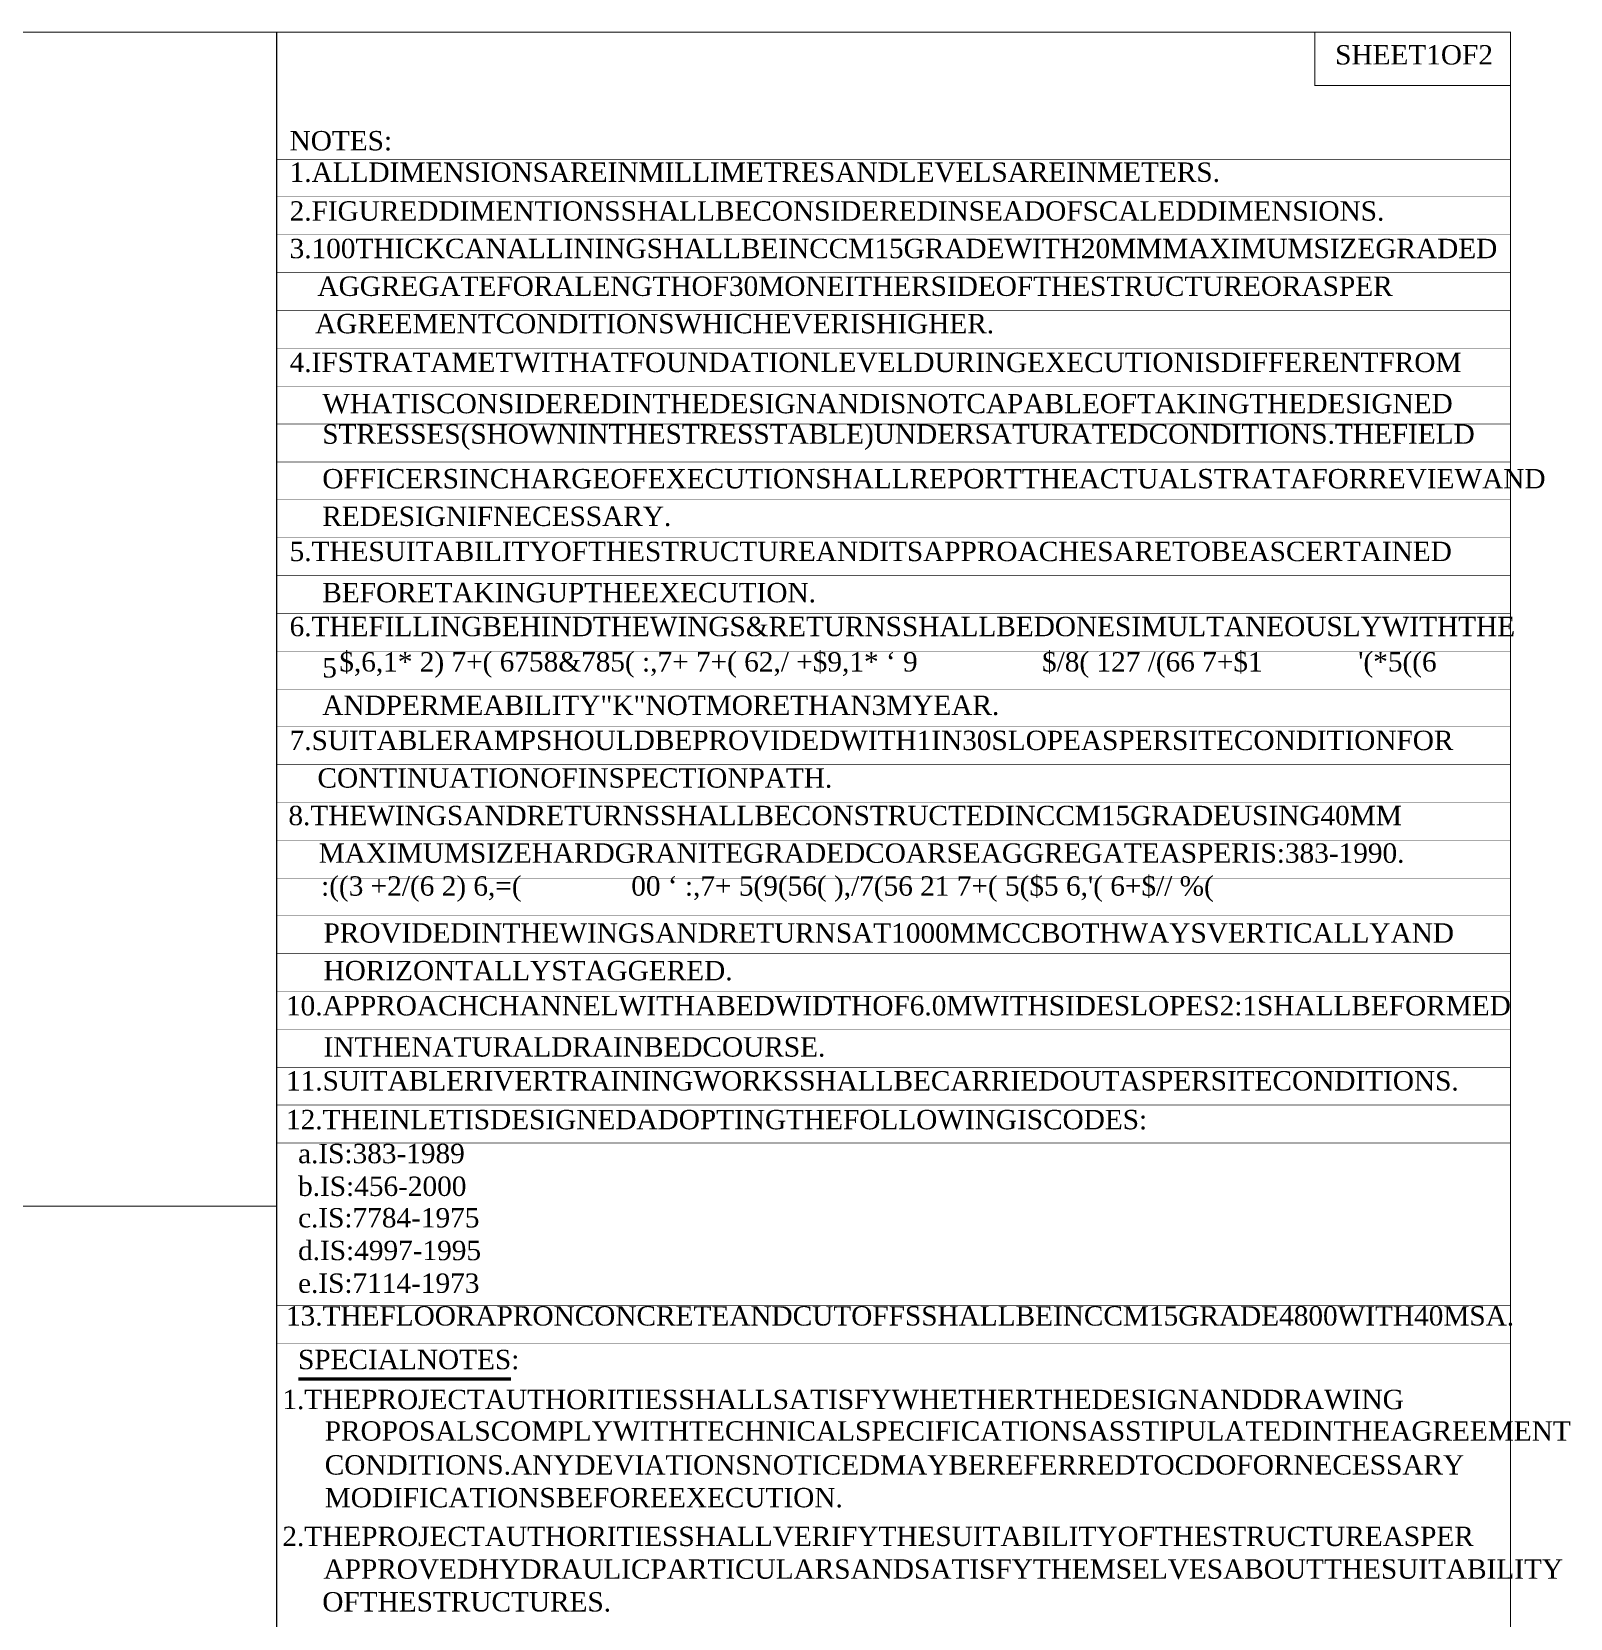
# Model space of a CAD drawing. Header units: millimetres. Extents: x 5 to 839, y 41 to 552.
# Drawn here: x 711.8 to 838.8, y 421 to 551.9 of the extents above; entities that cross this region are included whole.
import ezdxf

# ---------------------------------------------------------------- set-up
doc = ezdxf.new("R2010")
doc.units = ezdxf.units.MM
doc.layers.add('P', color=7, linetype='Continuous')
doc.layers.add('T', color=7, linetype='Continuous')

msp = doc.modelspace()

# ---------------------------------------------------------------- linework, layer by layer
at = {"layer": 'P'}
for points, const_width in [([(6.738, 41.769), (833.878, 41.769), (833.878, 551.886), (6.738, 551.886), (833.878, 551.886)], 0.085), ([(732.032, 41.769), (732.032, 551.886)], 0.085), ([(817.721, 551.886), (817.721, 547.493), (833.878, 547.493)], 0.085), ([(732.032, 541.39), (833.878, 541.39)], 0.042), ([(732.032, 538.304), (833.878, 538.304)], 0.042), ([(732.032, 535.164), (833.878, 535.164)], 0.042), ([(732.032, 532.042), (833.878, 532.042)], 0.042), ([(732.032, 528.902), (833.878, 528.902)], 0.042), ([(732.032, 525.815), (833.878, 525.815)], 0.042), ([(732.032, 522.676), (833.878, 522.676)], 0.042), ([(732.032, 519.553), (833.878, 519.553)], 0.042), ([(732.032, 516.414), (833.878, 516.414)], 0.042), ([(732.032, 513.292), (833.878, 513.292)], 0.042), ([(732.032, 510.205), (833.878, 510.205)], 0.042), ([(732.032, 507.065), (833.878, 507.065)], 0.042), ([(732.032, 503.925), (833.878, 503.925)], 0.042), ([(732.032, 500.803), (833.878, 500.803)], 0.042), ([(732.032, 497.664), (833.878, 497.664)], 0.042), ([(732.032, 494.577), (833.878, 494.577)], 0.042), ([(732.032, 491.437), (833.878, 491.437)], 0.042), ([(732.032, 488.315), (833.878, 488.315)], 0.042), ([(732.032, 485.175), (833.878, 485.175)], 0.042), ([(732.032, 482.036), (833.878, 482.036)], 0.042), ([(732.032, 478.949), (833.878, 478.949)], 0.042), ([(732.032, 475.827), (833.878, 475.827)], 0.042), ([(732.032, 472.687), (833.878, 472.687)], 0.042), ([(732.032, 469.547), (833.878, 469.547)], 0.042), ([(732.032, 466.425), (833.878, 466.425)], 0.042), ([(732.032, 463.338), (833.878, 463.338)], 0.042), ([(732.032, 460.199), (833.878, 460.199)], 0.042), ([(621.418, 454.995), (732.032, 454.995)], 0.085), ([(732.032, 446.775), (833.878, 446.775)], 0.042), ([(732.032, 443.653), (833.878, 443.653)], 0.042), ([(733.813, 440.725), (751.381, 440.725)], 0.254)]:
    msp.add_lwpolyline(points, dxfattribs=dict(at, const_width=const_width))

# ---------------------------------------------------------------- texts
at = {"layer": 'T', "char_height": 1.6, "attachment_point": 7}
for s, insert in [('{\\fTimes New Roman|b0|i0|c0|p18;SHEET1OF2}', (819.4, 549.2)), ('{\\fTimes New Roman|b0|i0|c0|p18;NOTES:}', (733.1, 542.1)), ('{\\fTimes New Roman|b0|i0|c0|p18;1.ALLDIMENSIONSAREINMILLIMETRESANDLEVELSAREINMETERS.}', (733.1, 539.5)), ('{\\fTimes New Roman|b0|i0|c0|p18;2.FIGUREDDIMENTIONSSHALLBECONSIDEREDINSEADOFSCALEDDIMENSIONS.}', (733.1, 536.3)), ('{\\fTimes New Roman|b0|i0|c0|p18;3.100THICKCANALLININGSHALLBEINCCM15GRADEWITH20MMMAXIMUMSIZEGRADED}', (733.1, 533.2)), ('{\\fTimes New Roman|b0|i0|c0|p18;AGGREGATEFORALENGTHOF30MONEITHERSIDEOFTHESTRUCTUREORASPER}', (735.4, 530.1)), ('{\\fTimes New Roman|b0|i0|c0|p18;AGREEMENTCONDITIONSWHICHEVERISHIGHER.}', (735.2, 527)), ('{\\fTimes New Roman|b0|i0|c0|p18;4.IFSTRATAMETWITHATFOUNDATIONLEVELDURINGEXECUTIONISDIFFERENTFROM}', (733.1, 523.8)), ('{\\fTimes New Roman|b0|i0|c0|p18;WHATISCONSIDEREDINTHEDESIGNANDISNOTCAPABLEOFTAKINGTHEDESIGNED}', (735.8, 520.4)), ('{\\fTimes New Roman|b0|i0|c0|p18;STRESSES(SHOWNINTHESTRESSTABLE)UNDERSATURATEDCONDITIONS.THEFIELD}', (735.8, 517.4)), ('{\\fTimes New Roman|b0|i0|c0|p18;OFFICERSINCHARGEOFEXECUTIONSHALLREPORTTHEACTUALSTRATAFORREVIEWAND}', (735.8, 514.2)), ('{\\fTimes New Roman|b0|i0|c0|p18;REDESIGNIFNECESSARY.}', (735.8, 511.1)), ('{\\fTimes New Roman|b0|i0|c0|p18;5.THESUITABILITYOFTHESTRUCTUREANDITSAPPROACHESARETOBEASCERTAINED}', (733.1, 508.2)), ('{\\fTimes New Roman|b0|i0|c0|p18;BEFORETAKINGUPTHEEXECUTION.}', (735.8, 504.8)), ('{\\fTimes New Roman|b0|i0|c0|p18;6.THEFILLINGBEHINDTHEWINGS&RETURNSSHALLBEDONESIMULTANEOUSLYWITHTHE}', (733.1, 502)), ('{\\fTimes New Roman|b0|i0|c0|p18;$,6,1* 2) 7+( 6758&785( :,7+ 7+( 62,/ +$9,1* ‘ 9}', (737.2, 498.6)), ('{\\fTimes New Roman|b0|i0|c0|p18;$/8( 127 /(66 7+$1}', (795.2, 498.6)), ("{\\fTimes New Roman|b0|i0|c0|p18;'(*5((6}", (821.3, 498.6)), ('{\\fTimes New Roman|b0|i0|c0|p18;5}', (735.8, 498.6)), ('{\\fTimes New Roman|b0|i0|c0|p18;ANDPERMEABILITY"K"NOTMORETHAN3MYEAR.}', (735.8, 495.5)), ('{\\fTimes New Roman|b0|i0|c0|p18;7.SUITABLERAMPSHOULDBEPROVIDEDWITH1IN30SLOPEASPERSITECONDITIONFOR}', (733.1, 492.6)), ('{\\fTimes New Roman|b0|i0|c0|p18;CONTINUATIONOFINSPECTIONPATH.}', (735.4, 489.5)), ('{\\fTimes New Roman|b0|i0|c0|p18;8.THEWINGSANDRETURNSSHALLBECONSTRUCTEDINCCM15GRADEUSING40MM}', (733, 486.4)), ('{\\fTimes New Roman|b0|i0|c0|p18;MAXIMUMSIZEHARDGRANITEGRADEDCOARSEAGGREGATEASPERIS:383-1990.}', (735.5, 483.3)), ('{\\fTimes New Roman|b0|i0|c0|p18;:((3 +2/(6 2) 6,=(}', (735.7, 480.1)), ("{\\fTimes New Roman|b0|i0|c0|p18;00 ‘ :,7+ 5(9(56( ),/7(56 21 7+( 5($5 6,'( 6+$// %(}", (761.3, 480.1)), ('{\\fTimes New Roman|b0|i0|c0|p18;PROVIDEDINTHEWINGSANDRETURNSAT1000MMCCBOTHWAYSVERTICALLYAND}', (735.9, 476.7)), ('{\\fTimes New Roman|b0|i0|c0|p18;HORIZONTALLYSTAGGERED.}', (735.9, 473.6)), ('{\\fTimes New Roman|b0|i0|c0|p18;10.APPROACHCHANNELWITHABEDWIDTHOF6.0MWITHSIDESLOPES2:1SHALLBEFORMED}', (732.8, 470.7)), ('{\\fTimes New Roman|b0|i0|c0|p18;INTHENATURALDRAINBEDCOURSE.}', (735.9, 467.3)), ('{\\fTimes New Roman|b0|i0|c0|p18;11.SUITABLERIVERTRAININGWORKSSHALLBECARRIEDOUTASPERSITECONDITIONS.}', (732.8, 464.5)), ('{\\fTimes New Roman|b0|i0|c0|p18;12.THEINLETISDESIGNEDADOPTINGTHEFOLLOWINGISCODES:}', (732.8, 461.3)), ('{\\fTimes New Roman|b0|i0|c0|p18;a.IS:383-1989}', (733.8, 458.5)), ('{\\fTimes New Roman|b0|i0|c0|p18;b.IS:456-2000}', (733.8, 455.8)), ('{\\fTimes New Roman|b0|i0|c0|p18;c.IS:7784-1975}', (733.8, 453.2)), ('{\\fTimes New Roman|b0|i0|c0|p18;d.IS:4997-1995}', (733.8, 450.5)), ('{\\fTimes New Roman|b0|i0|c0|p18;e.IS:7114-1973}', (733.8, 447.8)), ('{\\fTimes New Roman|b0|i0|c0|p18;13.THEFLOORAPRONCONCRETEANDCUTOFFSSHALLBEINCCM15GRADE4800WITH40MSA.}', (732.8, 445.1)), ('{\\fTimes New Roman|b0|i0|c0|p18;SPECIALNOTES:}', (733.8, 441.5)), ('{\\fTimes New Roman|b0|i0|c0|p18;1.THEPROJECTAUTHORITIESSHALLSATISFYWHETHERTHEDESIGNANDDRAWING}', (732.5, 438.2)), ('{\\fTimes New Roman|b0|i0|c0|p18;PROPOSALSCOMPLYWITHTECHNICALSPECIFICATIONSASSTIPULATEDINTHEAGREEMENT}', (736, 435.6)), ('{\\fTimes New Roman|b0|i0|c0|p18;CONDITIONS.ANYDEVIATIONSNOTICEDMAYBEREFERREDTOCDOFORNECESSARY}', (736, 432.8)), ('{\\fTimes New Roman|b0|i0|c0|p18;MODIFICATIONSBEFOREEXECUTION.}', (736, 430.1)), ('{\\fTimes New Roman|b0|i0|c0|p18;2.THEPROJECTAUTHORITIESSHALLVERIFYTHESUITABILITYOFTHESTRUCTUREASPER}', (732.5, 426.9)), ('{\\fTimes New Roman|b0|i0|c0|p18;APPROVEDHYDRAULICPARTICULARSANDSATISFYTHEMSELVESABOUTTHESUITABILITY}', (735.9, 424.2)), ('{\\fTimes New Roman|b0|i0|c0|p18;OFTHESTRUCTURES.}', (735.8, 421.5))]:
    msp.add_mtext(s, dxfattribs=dict(at, insert=insert))

doc.saveas('drawing.dxf')
